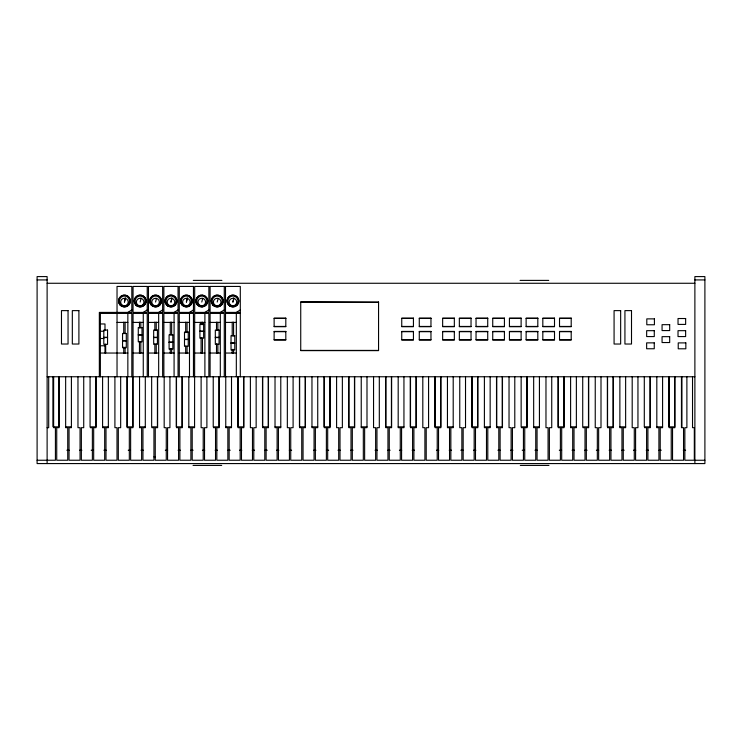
<?xml version="1.0" encoding="UTF-8"?>
<svg xmlns="http://www.w3.org/2000/svg" width="742" height="742" viewBox="0 0 742 742"><rect width="100%" height="100%" fill="white"/><g stroke="black" fill="none" stroke-linecap="round" stroke-linejoin="round"><path stroke-width="1.11" d="M378.559 302.013L378.559 350.632L300.733 350.632L300.733 302.013L378.559 302.235L300.733 302.013M156.451 298.395L155.57 302.04M202.677 298.395L201.796 302.04M217.202 302.04L218.185 298.405L217.202 298.275A3.775 3.756 0 0 0 213.779 303.626A3.775 3.756 0 0 0 220.096 304.452A3.775 3.756 0 0 0 218.185 298.405M127.847 312.41L131.826 309.906M143.262 312.41L147.231 309.906M158.667 312.41L162.646 309.906M174.082 312.41L178.052 309.906M189.488 312.41L193.458 309.906M204.894 312.41L208.873 309.906M220.309 312.41L224.279 309.906M236.327 312.41L240.297 309.906M37.1 279.929L47.117 279.929M694.883 279.929L704.9 279.929M193.272 280.393L221.923 280.393M520.077 280.393L548.728 280.393M47.117 283.268L694.883 283.268M240.297 312.41L225.503 312.41L225.503 286.44L240.297 286.44L240.297 376.76M240.297 313.421L225.503 313.421L225.503 376.76M274.123 318.411L285.809 318.411M401.747 318.411L413.433 318.411M419.276 318.411L430.963 318.411M442.649 318.411L454.336 318.411M459.344 318.411L471.031 318.411M476.039 318.411L487.726 318.411M492.734 318.411L504.421 318.411M509.429 318.411L521.116 318.411M526.124 318.411L537.811 318.411M542.819 318.411L554.506 318.411M559.514 318.411L571.201 318.411M117.032 322.408L127.847 322.408M133.05 322.408L143.262 322.408M148.456 322.408L158.667 322.408M163.871 322.408L174.082 322.408M179.276 322.408L189.488 322.408M194.682 322.408L204.894 322.408M210.097 322.408L220.309 322.408M225.503 322.408L236.327 322.408M100.374 323.966L104.993 323.966L104.993 330.199M274.123 326.443L285.809 326.443M401.747 326.443L413.433 326.443M419.276 326.443L430.963 326.443M442.649 326.443L454.336 326.443M459.344 326.443L471.031 326.443M476.039 326.443L487.726 326.443M492.734 326.443L504.421 326.443M509.429 326.443L521.116 326.443M526.124 326.443L537.811 326.443M542.819 326.443L554.506 326.443M559.514 326.443L571.201 326.443M199.904 331.099L203.651 331.099M100.374 331.238L103.843 331.238M199.904 331.405L203.651 331.405M274.123 331.693L285.809 331.693M401.747 331.693L413.433 331.693M419.276 331.693L430.963 331.693M442.649 331.693L454.336 331.693M459.344 331.693L471.031 331.693M476.039 331.693L487.726 331.693M492.734 331.693L504.421 331.693M509.429 331.693L521.116 331.693M526.124 331.693L537.811 331.693M542.819 331.693L554.506 331.693M559.514 331.693L571.201 331.693M138.272 334.744L142.01 334.744M138.272 335.05L142.01 335.05M103.806 337.276L107.553 337.276M153.677 337.276L157.425 337.276M215.319 337.276L219.057 337.276M103.806 337.573L107.553 337.573M153.677 337.573L157.425 337.573M215.319 337.573L219.057 337.573M100.374 338.5L103.843 338.5M184.498 339.242L188.245 339.242M184.498 339.539L188.245 339.539M274.123 339.725L285.809 339.725M401.747 339.725L413.433 339.725M419.276 339.725L430.963 339.725M442.649 339.725L454.336 339.725M459.344 339.725L471.031 339.725M476.039 339.725L487.726 339.725M492.734 339.725L504.421 339.725M509.429 339.725L521.116 339.725M526.124 339.725L537.811 339.725M542.819 339.725L554.506 339.725M559.514 339.725L571.201 339.725M122.551 340.643L126.298 340.643M122.551 340.949L126.298 340.949M169.093 342.043L172.83 342.043M169.093 342.35L172.83 342.35M231.031 342.887L234.778 342.887M231.031 343.194L234.778 343.194M100.374 345.772L104.993 345.772M300.733 350.409L378.559 350.409M123.747 352.775L125.11 352.775M139.459 352.775L140.822 352.775M154.865 352.775L156.237 352.775M170.28 352.775L171.643 352.775M185.685 352.775L187.049 352.775M201.091 352.775L202.464 352.775M216.506 352.775L217.87 352.775M232.218 352.775L233.582 352.775M100.374 353.044L127.847 353.044M133.05 353.044L143.262 353.044M148.456 353.044L158.667 353.044M163.871 353.044L174.082 353.044M179.276 353.044L189.488 353.044M194.682 353.044L204.894 353.044M210.097 353.044L220.309 353.044M225.503 353.044L236.327 353.044M47.117 376.76L694.883 376.76M65.648 426.845L71.408 426.845M102.591 426.845L108.351 426.845M139.542 426.845L145.302 426.845M188.811 426.845L194.571 426.845M225.754 426.845L231.513 426.845M275.022 426.845L280.782 426.845M311.965 426.845L317.734 426.845M361.233 426.845L366.993 426.845M398.185 426.845L403.945 426.845M447.445 426.845L453.204 426.845M484.396 426.845L490.156 426.845M533.665 426.845L539.425 426.845M570.607 426.845L576.367 426.845M619.876 426.845L625.636 426.845M656.818 426.845L662.587 426.845M47.117 427.68L48.694 427.68L48.694 376.76M90.274 427.68L92.37 427.68L92.37 460.235L81.36 460.235L81.36 427.68L83.725 427.68L83.725 376.76M151.86 427.68L153.946 427.68L153.946 460.235L142.946 460.235L142.946 427.68L145.302 427.68L145.302 376.76M213.436 427.68L215.532 427.68L215.532 460.235L204.523 460.235L204.523 427.68L206.888 427.68L206.888 376.76M521.348 427.68L523.435 427.68L523.435 460.235L512.425 460.235L512.425 427.68L514.79 427.68L514.79 376.76M582.924 427.68L585.011 427.68L585.011 460.235L574.011 460.235L574.011 427.68L576.367 427.68L576.367 376.76M644.51 427.68L646.597 427.68L646.597 460.235L635.588 460.235L635.588 427.68L637.953 427.68L637.953 376.76M66.817 450.218L69.136 450.218M79.561 450.218L81.88 450.218M91.155 450.218L93.464 450.218M103.899 450.218L106.217 450.218M128.236 450.218L130.546 450.218M140.98 450.218L143.299 450.218M165.318 450.218L167.627 450.218M178.061 450.218L180.38 450.218M190.805 450.218L193.124 450.218M202.399 450.218L204.709 450.218M215.143 450.218L217.462 450.218M227.887 450.218L230.206 450.218M239.48 450.218L241.79 450.218M252.224 450.218L254.543 450.218M264.968 450.218L267.287 450.218M276.562 450.218L278.871 450.218M289.306 450.218L291.625 450.218M313.643 450.218L315.953 450.218M326.387 450.218L328.706 450.218M337.972 450.218L340.29 450.218M350.725 450.218L353.034 450.218M375.053 450.218L377.372 450.218M387.806 450.218L390.116 450.218M399.391 450.218L401.71 450.218M412.135 450.218L414.453 450.218M436.472 450.218L438.791 450.218M449.216 450.218L451.535 450.218M460.81 450.218L463.129 450.218M473.554 450.218L475.872 450.218M497.891 450.218L500.21 450.218M510.635 450.218L512.954 450.218M522.22 450.218L524.538 450.218M534.973 450.218L537.291 450.218M559.301 450.218L561.62 450.218M572.054 450.218L574.373 450.218M584.798 450.218L587.117 450.218M596.383 450.218L598.701 450.218M609.136 450.218L611.454 450.218M621.879 450.218L624.198 450.218M633.464 450.218L635.783 450.218M646.217 450.218L648.536 450.218M658.961 450.218L661.28 450.218M683.299 450.218L685.617 450.218M153.946 456.896L155.254 456.896M37.1 460.253L55.418 460.235L55.418 427.68L53.637 427.68L53.637 376.76M694.883 460.253L704.9 460.253M193.041 465.41L221.691 465.41M520.309 465.41L548.959 465.41M141.082 298.117L140.164 302.04M694.883 463.574L694.883 276.59L704.9 276.59L704.9 463.574L37.1 463.574L37.1 276.59L47.117 276.59L47.117 463.574M692.527 376.76L692.527 427.68L694.317 427.68L694.317 460.235L684.857 460.235L684.857 427.68L686.888 427.68L686.888 376.76M681.935 376.76L681.935 426.845M681.453 376.76L681.453 427.68L683.549 427.68L683.549 460.235L672.54 460.235L672.54 427.68L674.895 427.68L674.895 376.76M674.691 376.76L674.691 426.845L668.932 426.845L668.932 376.76M669.136 376.76L669.136 427.68L671.232 427.68L671.232 460.235L660.222 460.235L660.222 427.68L662.587 427.68L662.587 376.76M656.818 376.76L656.818 427.68L658.915 427.68L658.915 460.235L647.905 460.235L647.905 427.68L650.27 427.68L650.27 376.76M650.066 376.76L650.066 426.845L644.297 426.845L644.297 376.76M632.193 376.76L632.193 427.68L634.28 427.68L634.28 460.235L623.271 460.235L623.271 427.68L625.636 427.68L625.636 376.76M619.876 376.76L619.876 427.68L621.963 427.68L621.963 460.235L610.954 460.235L610.954 427.68L613.319 427.68L613.319 376.76M613.115 376.76L613.115 426.845L607.355 426.845L607.355 376.76M607.559 376.76L607.559 427.68L609.646 427.68L609.646 460.235L598.646 460.235L598.646 427.68L601.001 427.68L601.001 376.76M595.242 376.76L595.242 427.68L597.329 427.68L597.329 460.235L586.328 460.235L586.328 427.68L588.684 427.68L588.684 376.76M588.48 376.76L588.48 426.845L582.72 426.845L582.72 376.76M570.607 376.76L570.607 427.68L572.703 427.68L572.703 460.235L561.694 460.235L561.694 427.68L564.05 427.68L564.05 376.76M563.846 376.76L563.846 426.845L558.086 426.845L558.086 376.76M558.29 376.76L558.29 427.68L560.386 427.68L560.386 460.235L549.377 460.235L549.377 427.68L551.742 427.68L551.742 376.76M545.973 376.76L545.973 427.68L548.069 427.68L548.069 460.235L537.06 460.235L537.06 427.68L539.425 427.68L539.425 376.76M533.665 376.76L533.665 427.68L535.752 427.68L535.752 460.235L524.742 460.235L524.742 427.68L527.108 427.68L527.108 376.76M526.903 376.76L526.903 426.845L521.144 426.845L521.144 376.76M509.031 376.76L509.031 427.68L511.117 427.68L511.117 460.235L500.108 460.235L500.108 427.68L502.473 427.68L502.473 376.76M502.269 376.76L502.269 426.845L496.509 426.845L496.509 376.76M496.713 376.76L496.713 427.68L498.8 427.68L498.8 460.235L487.8 460.235L487.8 427.68L490.156 427.68L490.156 376.76M484.396 376.76L484.396 427.68L486.483 427.68L486.483 460.235L475.483 460.235L475.483 427.68L477.839 427.68L477.839 376.76M477.635 376.76L477.635 426.845L471.875 426.845L471.875 376.76M472.079 376.76L472.079 427.68L474.166 427.68L474.166 460.235L463.166 460.235L463.166 427.68L465.522 427.68L465.522 376.76M459.762 376.76L459.762 427.68L461.858 427.68L461.858 460.235L450.848 460.235L450.848 427.68L453.204 427.68L453.204 376.76M447.445 376.76L447.445 427.68L449.541 427.68L449.541 460.235L438.531 460.235L438.531 427.68L440.896 427.68L440.896 376.76M440.683 376.76L440.683 426.845L434.923 426.845L434.923 376.76M435.127 376.76L435.127 427.68L437.224 427.68L437.224 460.235L426.214 460.235L426.214 427.68L428.579 427.68L428.579 376.76M422.81 376.76L422.81 427.68L424.906 427.68L424.906 460.235L413.897 460.235L413.897 427.68L416.262 427.68L416.262 376.76M416.058 376.76L416.058 426.845L410.289 426.845L410.289 376.76M410.502 376.76L410.502 427.68L412.589 427.68L412.589 460.235L401.58 460.235L401.58 427.68L403.945 427.68L403.945 376.76M398.185 376.76L398.185 427.68L400.272 427.68L400.272 460.235L389.262 460.235L389.262 427.68L391.628 427.68L391.628 376.76M391.424 376.76L391.424 426.845L385.664 426.845L385.664 376.76M385.868 376.76L385.868 427.68L387.955 427.68L387.955 460.235L376.955 460.235L376.955 427.68L379.31 427.68L379.31 376.76M373.551 376.76L373.551 427.68L375.637 427.68L375.637 460.235L364.637 460.235L364.637 427.68L366.993 427.68L366.993 376.76M361.233 376.76L361.233 427.68L363.32 427.68L363.32 460.235L352.32 460.235L352.32 427.68L354.676 427.68L354.676 376.76M354.472 376.76L354.472 426.845L348.712 426.845L348.712 376.76M348.916 376.76L348.916 427.68L351.012 427.68L351.012 460.235L340.003 460.235L340.003 427.68L342.359 427.68L342.359 376.76M336.599 376.76L336.599 427.68L338.695 427.68L338.695 460.235L327.686 460.235L327.686 427.68L330.051 427.68L330.051 376.76M329.838 376.76L329.838 426.845L324.078 426.845L324.078 376.76M324.282 376.76L324.282 427.68L326.378 427.68L326.378 460.235L315.369 460.235L315.369 427.68L317.734 427.68L317.734 376.76M311.965 376.76L311.965 427.68L314.061 427.68L314.061 460.235L303.051 460.235L303.051 427.68L305.416 427.68L305.416 376.76M305.212 376.76L305.212 426.845L299.443 426.845L299.443 376.76M299.657 376.76L299.657 427.68L301.744 427.68L301.744 460.235L290.734 460.235L290.734 427.68L293.099 427.68L293.099 376.76M287.339 376.76L287.339 427.68L289.426 427.68L289.426 460.235L278.417 460.235L278.417 427.68L280.782 427.68L280.782 376.76M275.022 376.76L275.022 427.68L277.109 427.68L277.109 460.235L266.109 460.235L266.109 427.68L268.465 427.68L268.465 376.76M268.261 376.76L268.261 426.845L262.501 426.845L262.501 376.76M262.705 376.76L262.705 427.68L264.792 427.68L264.792 460.235L253.792 460.235L253.792 427.68L256.148 427.68L256.148 376.76M250.388 376.76L250.388 427.68L252.475 427.68L252.475 460.235L241.475 460.235L241.475 427.68L243.83 427.68L243.83 376.76M243.626 376.76L243.626 426.845L237.867 426.845L237.867 376.76M238.071 376.76L238.071 427.68L240.167 427.68L240.167 460.235L229.157 460.235L229.157 427.68L231.513 427.68L231.513 376.76M236.327 313.421L236.327 376.76M233.582 322.13L233.582 336.024M233.582 349.371L233.582 353.044M232.218 322.13L232.218 336.024M232.218 349.352L232.218 353.044M225.754 376.76L225.754 427.68L227.85 427.68L227.85 460.235L216.84 460.235L216.84 427.68L219.205 427.68L219.205 376.76M224.279 376.76L224.279 313.421L210.097 313.421L210.097 376.76M220.309 313.421L220.309 376.76M218.992 376.76L218.992 426.845L213.232 426.845L213.232 376.76M217.87 322.13L217.87 330.505M217.87 343.871L217.87 353.044M216.506 322.13L216.506 330.348M216.506 343.694L216.506 353.044M208.873 376.76L208.873 313.421L194.682 313.421L194.571 427.68L192.206 427.68L192.206 460.235L203.215 460.235L203.215 427.68L201.119 427.68L201.119 376.76M204.894 313.421L204.894 376.76M202.464 322.13L202.464 324.671M202.464 338.018L202.464 353.044M201.091 322.13L201.091 324.671M201.091 337.452L201.091 353.044M193.458 376.76L193.458 313.421L179.276 313.421L179.276 376.76M189.488 313.421L189.488 376.76M188.811 376.76L188.811 427.68L190.898 427.68L190.898 460.235L179.889 460.235L179.889 427.68L182.254 427.68L182.254 376.76M187.049 322.13L187.049 332.62M187.049 345.967L187.049 353.044M185.685 322.13L185.685 332.62M185.685 345.967L185.685 353.044M182.05 376.76L182.05 426.845L176.29 426.845L176.29 376.76M178.052 376.76L178.052 313.421L163.871 313.421L163.871 376.76M176.494 376.76L176.494 427.68L178.581 427.68L178.581 460.235L167.571 460.235L167.571 427.68L169.937 427.68L169.937 376.76M174.082 313.421L174.082 376.76M171.643 322.13L171.643 334.883M171.643 348.508L171.643 353.044M170.28 322.13L170.28 334.883M170.28 348.508L170.28 353.044M164.177 376.76L164.177 427.68L166.264 427.68L166.264 460.235L155.254 460.235L155.254 427.68L157.619 427.68L157.619 376.76M162.646 376.76L162.646 313.421L148.456 313.421L148.456 376.76M158.667 313.421L158.667 376.76M157.415 376.76L157.415 426.845L151.656 426.845L151.656 376.76M156.237 322.13L156.237 330.348M156.237 343.694L156.237 353.044M154.865 322.13L154.865 330.348M154.865 343.694L154.865 353.044M147.231 376.76L147.231 313.421L133.05 313.421L133.05 376.76M143.262 313.421L143.262 376.76M140.822 322.13L140.822 328.075M140.822 341.422L140.822 353.044M139.542 376.76L139.542 427.68L141.629 427.68L141.629 460.235L130.629 460.235L130.629 427.68L132.985 427.68L132.985 376.76M139.459 322.13L139.459 328.075M139.459 341.422L139.459 353.044M132.781 376.76L132.781 426.845L127.021 426.845L127.021 376.76M131.826 376.76L131.826 313.421L100.374 313.421L100.374 376.76M127.847 313.421L127.847 376.76M127.225 376.76L127.225 427.68L129.321 427.68L129.321 460.235L118.312 460.235L118.312 427.68L120.668 427.68L120.668 376.76M125.11 322.13L125.11 333.752M125.11 347.098L125.11 353.044M123.747 322.13L123.747 333.752M123.747 347.098L123.747 353.044M117.032 312.41L117.032 286.44L131.826 286.44L131.826 312.41L99.345 312.41L99.345 376.76M117.032 313.421L117.032 376.76M114.908 376.76L114.908 427.68L117.004 427.68L117.004 460.235L105.995 460.235L105.995 427.68L108.351 427.68L108.351 376.76M105.679 344.26L105.679 353.044M104.993 344.26L104.993 353.044M102.591 376.76L102.591 427.68L104.687 427.68L104.687 460.235L93.677 460.235L93.677 427.68L96.043 427.68L96.043 376.76M95.829 376.76L95.829 426.845L90.07 426.845L90.07 376.76M77.966 376.76L77.966 427.68L80.053 427.68L80.053 460.235L69.043 460.235L69.043 427.68L71.408 427.68L71.408 376.76M65.648 376.76L65.648 427.68L67.735 427.68L67.735 460.235L56.726 460.235L56.726 427.68L59.091 427.68L59.091 376.76M58.887 376.76L58.887 426.845L53.127 426.845L53.127 376.76M53.331 376.76L53.331 426.845M125.37 298.117L124.443 302.04L125.37 298.117M171.903 298.117L170.975 302.04L171.903 298.117M187.309 298.117L186.39 302.04L187.309 298.117M233.841 298.117L232.923 302.04L233.841 298.117M147.231 286.44L133.05 286.44L133.05 312.41L147.231 312.41L147.231 286.44M162.646 286.44L148.456 286.44L148.456 312.41L162.646 312.41L162.646 286.44M178.052 286.44L163.871 286.44L163.871 312.41L178.052 312.41L178.052 286.44M193.458 286.44L179.276 286.44L179.276 312.41L193.458 312.41L193.458 286.44M208.873 286.44L194.682 286.44L194.682 312.41L208.873 312.41L208.873 286.44M224.279 286.44L210.097 286.44L210.097 312.41L224.279 312.41L224.279 286.44M68.051 310.62L61.475 310.62L61.475 344.028L68.051 344.028L68.051 310.62M78.902 310.62L72.326 310.62L72.326 344.028L78.902 344.028L78.902 310.62M620.655 310.62L614.079 310.62L614.079 344.028L620.655 344.028L620.655 310.62M631.507 310.62L624.931 310.62L624.931 344.028L631.507 344.028L631.507 310.62M285.809 318.151L274.123 318.151L274.123 326.712L285.809 326.712L285.809 318.151M413.433 318.151L401.747 318.151L401.747 326.712L413.433 326.712L413.433 318.151M430.963 318.151L419.276 318.151L419.276 326.712L430.963 326.712L430.963 318.151M454.336 318.151L442.649 318.151L442.649 326.712L454.336 326.712L454.336 318.151M471.031 318.151L459.344 318.151L459.344 326.712L471.031 326.712L471.031 318.151M487.726 318.151L476.039 318.151L476.039 326.712L487.726 326.712L487.726 318.151M504.421 318.151L492.734 318.151L492.734 326.712L504.421 326.712L504.421 318.151M521.116 318.151L509.429 318.151L509.429 326.712L521.116 326.712L521.116 318.151M537.811 318.151L526.124 318.151L526.124 326.712L537.811 326.712L537.811 318.151M554.506 318.151L542.819 318.151L542.819 326.712L554.506 326.712L554.506 318.151M571.201 318.151L559.514 318.151L559.514 326.712L571.201 326.712L571.201 318.151M685.645 318.522L678.03 318.522L678.03 324.412L685.645 324.412L685.645 318.522M654.416 318.875L646.801 318.875L646.801 324.764L654.416 324.764L654.416 318.875M203.651 323.892L199.904 323.892L199.904 338.176L203.651 338.176L203.651 323.892M669.683 324.671L662.068 324.671L662.068 330.57L669.683 330.57L669.683 324.671M142.01 327.537L138.272 327.537L138.272 341.83L142.01 341.83L142.01 327.537M107.553 330.069L103.806 330.069L103.806 344.353L107.553 344.353L107.553 330.069M157.425 330.069L153.677 330.069L153.677 344.353L157.425 344.353L157.425 330.069M219.057 330.069L215.319 330.069L215.319 344.353L219.057 344.353L219.057 330.069M654.277 330.672L646.662 330.672L646.662 336.571L654.277 336.571L654.277 330.672M685.636 330.672L678.021 330.672L678.021 336.571L685.636 336.571L685.636 330.672M285.809 331.424L274.123 331.424L274.123 339.994L285.809 339.994L285.809 331.424M413.433 331.424L401.747 331.424L401.747 339.994L413.433 339.994L413.433 331.424M430.963 331.424L419.276 331.424L419.276 339.994L430.963 339.994L430.963 331.424M454.336 331.424L442.649 331.424L442.649 339.994L454.336 339.994L454.336 331.424M471.031 331.424L459.344 331.424L459.344 339.994L471.031 339.994L471.031 331.424M487.726 331.424L476.039 331.424L476.039 339.994L487.726 339.994L487.726 331.424M504.421 331.424L492.734 331.424L492.734 339.994L504.421 339.994L504.421 331.424M521.116 331.424L509.429 331.424L509.429 339.994L521.116 339.994L521.116 331.424M537.811 331.424L526.124 331.424L526.124 339.994L537.811 339.994L537.811 331.424M554.506 331.424L542.819 331.424L542.819 339.994L554.506 339.994L554.506 331.424M571.201 331.424L559.514 331.424L559.514 339.994L571.201 339.994L571.201 331.424M188.245 332.036L184.498 332.036L184.498 346.319L188.245 346.319L188.245 332.036M126.298 333.436L122.551 333.436L122.551 347.72L126.298 347.72L126.298 333.436M172.83 334.837L169.093 334.837L169.093 349.13L172.83 349.13L172.83 334.837M234.778 335.681L231.031 335.681L231.031 349.964L234.778 349.964L234.778 335.681M669.683 336.655L662.068 336.655L662.068 342.544L669.683 342.544L669.683 336.655M654.259 342.869L646.644 342.869L646.644 348.759L654.259 348.759L654.259 342.869M685.84 342.897L678.225 342.897L678.225 348.796L685.84 348.796L685.84 342.897M233.897 298.405L232.923 298.275A3.775 3.756 0 0 0 229.501 303.626A3.775 3.756 0 0 0 235.817 304.452A3.775 3.756 0 0 0 233.897 298.405M202.77 298.405L201.796 298.275A3.775 3.756 0 0 0 198.374 303.626A3.775 3.756 0 0 0 204.69 304.452A3.775 3.756 0 0 0 202.77 298.405M187.364 298.405L186.39 298.275A3.775 3.756 0 0 0 182.968 303.626A3.775 3.756 0 0 0 189.284 304.452A3.775 3.756 0 0 0 187.364 298.405M171.959 298.405L170.975 298.275A3.775 3.756 0 0 0 167.553 303.626A3.775 3.756 0 0 0 173.869 304.452A3.775 3.756 0 0 0 171.959 298.405M156.543 298.405L155.57 298.275A3.775 3.756 0 0 0 152.147 303.626A3.775 3.756 0 0 0 158.463 304.452A3.775 3.756 0 0 0 156.543 298.405M141.138 298.405L140.164 298.275A3.775 3.756 0 0 0 136.732 303.626A3.775 3.756 0 0 0 143.058 304.452A3.775 3.756 0 0 0 141.138 298.405M125.426 298.405L124.443 298.275A3.775 3.756 0 0 0 121.02 303.626A3.775 3.756 0 0 0 127.336 304.452A3.775 3.756 0 0 0 125.426 298.405M197.604 305.12A5.927 5.899 0 0 0 207.528 302.476A5.927 5.899 0 0 0 200.266 295.26A5.927 5.899 0 0 0 197.604 305.12M120.25 305.12A5.927 5.899 0 0 0 130.175 302.476A5.927 5.899 0 0 0 122.912 295.26A5.927 5.899 0 0 0 120.25 305.12M214.243 306.056A5.927 5.899 0 0 0 223.138 300.955A5.927 5.899 0 0 0 214.243 295.845A5.927 5.899 0 0 0 214.243 306.056M228.731 305.12A5.927 5.899 0 0 0 238.646 302.476A5.927 5.899 0 0 0 231.383 295.26A5.927 5.899 0 0 0 228.731 305.12M135.971 305.12A5.927 5.899 0 0 0 145.886 302.476A5.927 5.899 0 0 0 138.624 295.26A5.927 5.899 0 0 0 135.971 305.12M151.377 305.12A5.927 5.899 0 0 0 161.292 302.476A5.927 5.899 0 0 0 154.039 295.26A5.927 5.899 0 0 0 151.377 305.12M166.783 305.12A5.927 5.899 0 0 0 176.707 302.476A5.927 5.899 0 0 0 169.445 295.26A5.927 5.899 0 0 0 166.783 305.12M182.198 305.12A5.927 5.899 0 0 0 192.113 302.476A5.927 5.899 0 0 0 184.851 295.26A5.927 5.899 0 0 0 182.198 305.12M229.955 306.177A5.927 5.899 0 0 0 238.85 301.076A5.927 5.899 0 0 0 229.955 295.965A5.927 5.899 0 0 0 229.955 306.177M229.334 304.647A5.083 5.055 0 0 0 237.83 302.384A5.083 5.055 0 0 0 231.606 296.197A5.083 5.055 0 0 0 229.334 304.647M213.01 305.24A5.927 5.899 0 0 0 222.934 302.597A5.927 5.899 0 0 0 215.672 295.381A5.927 5.899 0 0 0 213.01 305.24M213.613 304.647A5.083 5.055 0 0 0 222.108 302.384A5.083 5.055 0 0 0 215.894 296.197A5.083 5.055 0 0 0 213.613 304.647M197.604 305.24A5.927 5.899 0 0 0 207.528 302.597A5.927 5.899 0 0 0 200.266 295.381A5.927 5.899 0 0 0 197.604 305.24M198.207 304.647A5.083 5.055 0 0 0 206.703 302.384A5.083 5.055 0 0 0 200.479 296.197A5.083 5.055 0 0 0 198.207 304.647M183.422 306.177A5.927 5.899 0 0 0 192.317 301.076A5.927 5.899 0 0 0 183.422 295.965A5.927 5.899 0 0 0 183.422 306.177M182.792 304.647A5.083 5.055 0 0 0 191.297 302.384A5.083 5.055 0 0 0 185.073 296.197A5.083 5.055 0 0 0 182.792 304.647M168.017 306.177A5.927 5.899 0 0 0 176.911 301.076A5.927 5.899 0 0 0 168.017 295.965A5.927 5.899 0 0 0 168.017 306.177M167.386 304.647A5.083 5.055 0 0 0 175.882 302.384A5.083 5.055 0 0 0 169.668 296.197A5.083 5.055 0 0 0 167.386 304.647M152.602 306.177A5.927 5.899 0 0 0 161.496 301.076A5.927 5.899 0 0 0 152.602 295.965A5.927 5.899 0 0 0 152.602 306.177M151.98 304.647A5.083 5.055 0 0 0 160.476 302.384A5.083 5.055 0 0 0 154.253 296.197A5.083 5.055 0 0 0 151.98 304.647M137.196 306.177A5.927 5.899 0 0 0 146.091 301.076A5.927 5.899 0 0 0 137.196 295.965A5.927 5.899 0 0 0 137.196 306.177M136.565 304.647A5.083 5.055 0 0 0 145.07 302.384A5.083 5.055 0 0 0 138.847 296.197A5.083 5.055 0 0 0 136.565 304.647M121.484 306.177A5.927 5.899 0 0 0 130.379 301.076A5.927 5.899 0 0 0 121.484 295.965A5.927 5.899 0 0 0 121.484 306.177M120.853 304.647A5.083 5.055 0 0 0 129.349 302.384A5.083 5.055 0 0 0 123.135 296.197A5.083 5.055 0 0 0 120.853 304.647"/></g></svg>
